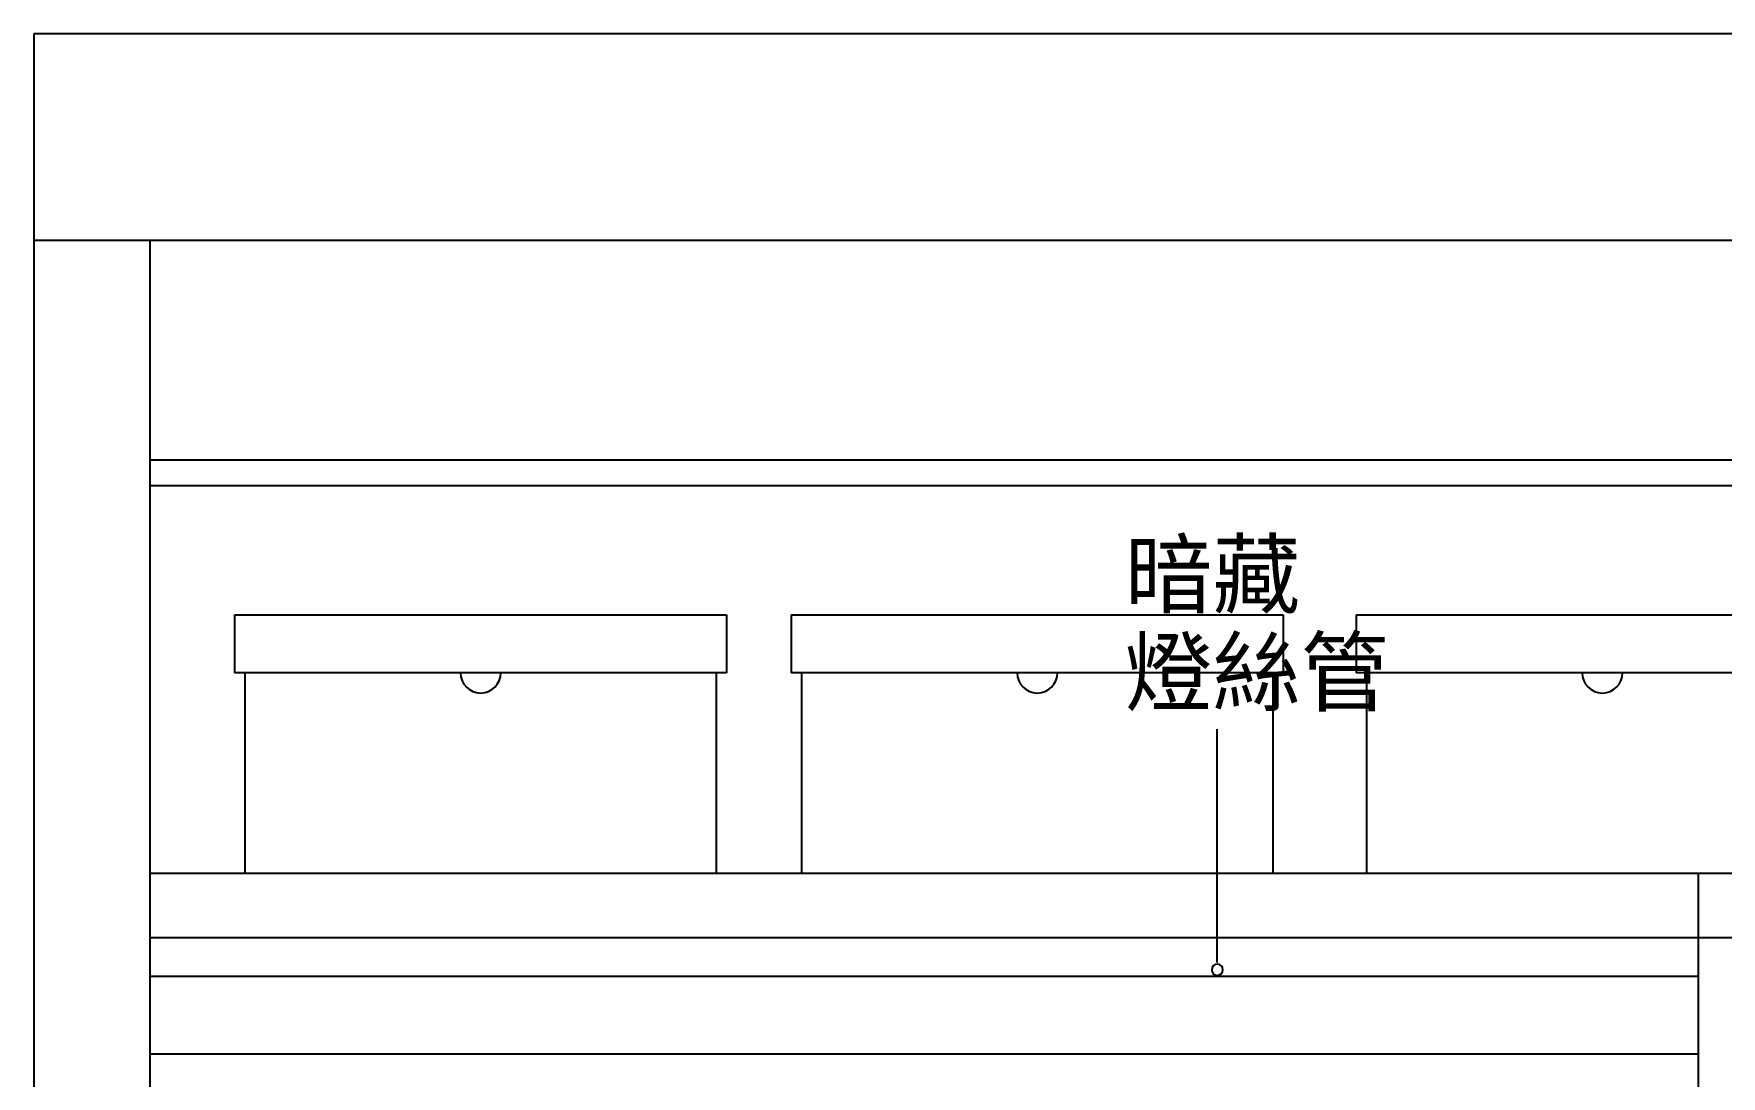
# Model space of a CAD drawing. Header units: millimetres. Extents: x 26866 to 57947, y 17126 to 36221.
# Drawn here: x 42464 to 43771, y 33653 to 34460 of the extents above; entities that cross this region are included whole.
import ezdxf

# ---------------------------------------------------------------- set-up
doc = ezdxf.new("R2010")
doc.units = ezdxf.units.MM
doc.styles.add('CH', font='', dxfattribs={"width": 0.8})
doc.styles.get('CH').set_extended_font_data('PMingLiU')

# ---------------------------------------------------------------- blocks, each defined once
blk = doc.blocks.new('cupboard007')
for p, q in [((3685, 4545.1), (1575, 4545.1)), ((1575, 4545.1), (1575, 4385.1)), ((1575, 4385.1), (1575, 1745.1)), ((1575, 4385.1), (3465, 4385.1)), ((1665, 4385.1), (1665, 1745.1)), ((1665, 4215.1), (3465, 4215.1)), ((1665, 4195.1), (3465, 4195.1)), ((1730.6, 4095.1), (1730.6, 4050.1)), ((1730.6, 4095.1), (2111.9, 4095.1)), ((2111.9, 4095.1), (2111.9, 4050.1)), ((2161.9, 4095.1), (2543.2, 4095.1)), ((2161.9, 4095.1), (2161.9, 4050.1)), ((2543.2, 4095.1), (2543.2, 4050.1)), ((2599.8, 4095.1), (2599.8, 4050.1)), ((2599.8, 4095.1), (2981, 4095.1)), ((2111.9, 4050.1), (1730.6, 4050.1)), ((1738.8, 3895.1), (1738.8, 4050.1)), ((2103.8, 4050.1), (2103.8, 3895.1)), ((2543.2, 4050.1), (2161.9, 4050.1)), ((2170.1, 3895.1), (2170.1, 4050.1)), ((2535.1, 4050.1), (2535.1, 3895.1)), ((2981, 4050.1), (2599.8, 4050.1)), ((2607.9, 3895.1), (2607.9, 4050.1)), ((2492.1, 3825.8), (2492.1, 4006.4)), ((1665, 3895.1), (3465, 3895.1)), ((2865, 1795.1), (2865, 3895.1)), ((1665, 3845.1), (3465, 3845.1)), ((1665, 3815.1), (2865, 3815.1)), ((1665, 3755.1), (2865, 3755.1)), ((1665, 3755.1), (2865, 3755.1))]:
    blk.add_line(p, q)
at = {"lineweight": -2}
blk.add_line((2492.1, 3828.9), (2492.1, 3837.7), dxfattribs=at)
for centre, radius, start, end in [((1921.3, 4050.1), 15.6, 180, 0), ((2352.6, 4050.1), 15.6, 180, 0), ((2790.4, 4050.1), 15.6, 180, 0), ((2492.1, 3820.2), 4.38, 90, 270), ((2492.1, 3820.2), 4.38, 270, 90)]:
    blk.add_arc(centre, radius, start, end)
at = {"style": 'CH'}
for s, p in [('暗藏', (2420.2, 4101.6)), ('燈絲管', (2420.2, 4025.6))]:
    blk.add_text(s, height=50, dxfattribs=at).set_placement(p)

msp = doc.modelspace()

# ---------------------------------------------------------------- block references
msp.add_blockref('cupboard007', (40888.6, 29915))

doc.saveas('drawing.dxf')
